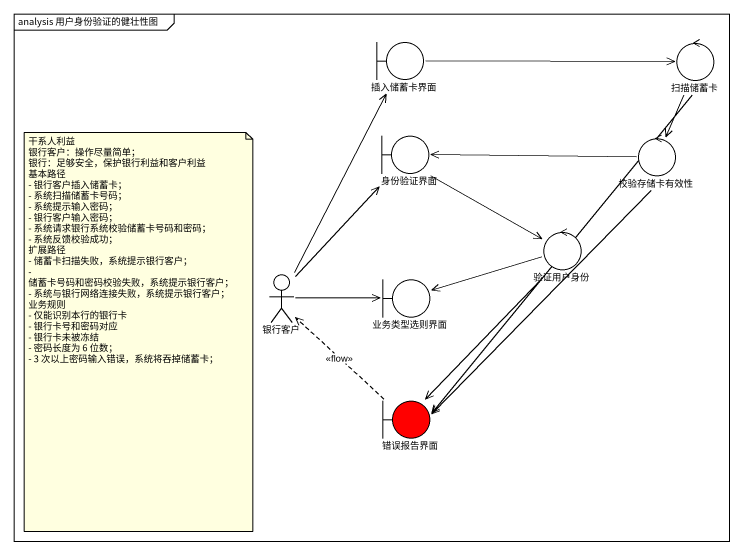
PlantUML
@startuml
mainframe analysis 用户身份验证的健壮性图
boundary 插入储蓄卡界面
control 扫描储蓄卡
boundary 身份验证界面
control 校验存储卡有效性
control 验证用户身份
actor 银行客户
boundary 业务类型选则界面
boundary 错误报告界面 #FF0000
插入储蓄卡界面 -right-> 扫描储蓄卡
扫描储蓄卡 --> 校验存储卡有效性
扫描储蓄卡 --> 错误报告界面
身份验证界面 --> 验证用户身份
校验存储卡有效性 -left-> 身份验证界面
校验存储卡有效性 --> 错误报告界面
验证用户身份 -left-> 业务类型选则界面
验证用户身份 --> 错误报告界面
银行客户 -up-> 插入储蓄卡界面
银行客户 -up-> 身份验证界面
银行客户 -right-> 业务类型选则界面
错误报告界面 .up.> 银行客户 : <<flow>>
note as N1
  干系人利益
  银行客户：操作尽量简单；
  银行：足够安全，保护银行利益和客户利益
  基本路径
  - 银行客户插入储蓄卡；
  - 系统扫描储蓄卡号码；
  - 系统提示输入密码；
  - 银行客户输入密码；
  - 系统请求银行系统校验储蓄卡号码和密码；
  - 系统反馈校验成功；
  扩展路径
  - 储蓄卡扫描失败，系统提示银行客户；
  - 储蓄卡号码和密码校验失败，系统提示银行客户；
  - 系统与银行网络连接失败，系统提示银行客户；
  业务规则
  - 仅能识别本行的银行卡
  - 银行卡号和密码对应
  - 银行卡未被冻结
  - 密码长度为 6 位数；
  - 3 次以上密码输入错误，系统将吞掉储蓄卡；
end note
@enduml
